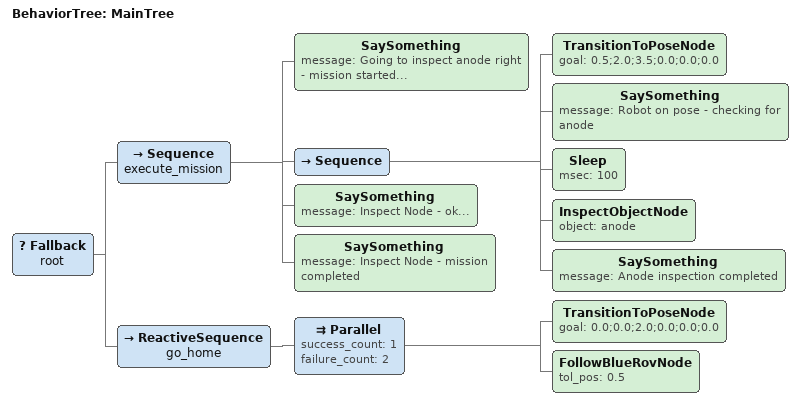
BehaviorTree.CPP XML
<root BTCPP_format="4" >

     <BehaviorTree ID="MainTree">
        <Fallback name="root">
            <Sequence name="execute_mission">
                <SaySomething   message="Going to inspect anode right - mission started..." />
                <Sequence>
                    <TransitionToPoseNode goal="0.5;2.0;3.5;0.0;0.0;0.0"/> <!-- Anode right - previously (-1.5;1.0;3.0;0;0;0)-->
                    <SaySomething   message="Robot on pose - checking for anode" />
                    <Sleep msec="100"/>
                    <InspectObjectNode object="anode"/>
                    <SaySomething   message="Anode inspection completed" />
                </Sequence>
                <SaySomething   message="Inspect Node - ok..." />
                <SaySomething   message="Inspect Node - mission completed" />
            </Sequence>
            <ReactiveSequence name="go_home">
                <!-- TODO: isRobotHome -->
                <Parallel success_count="1" failure_count="2">
                    <TransitionToPoseNode goal="0.0;0.0;2.0;0.0;0.0;0.0"/>
                    <FollowBlueRovNode tol_pos="0.5" />
                </Parallel>
            </ReactiveSequence>
        </Fallback>
     </BehaviorTree>

 </root>
